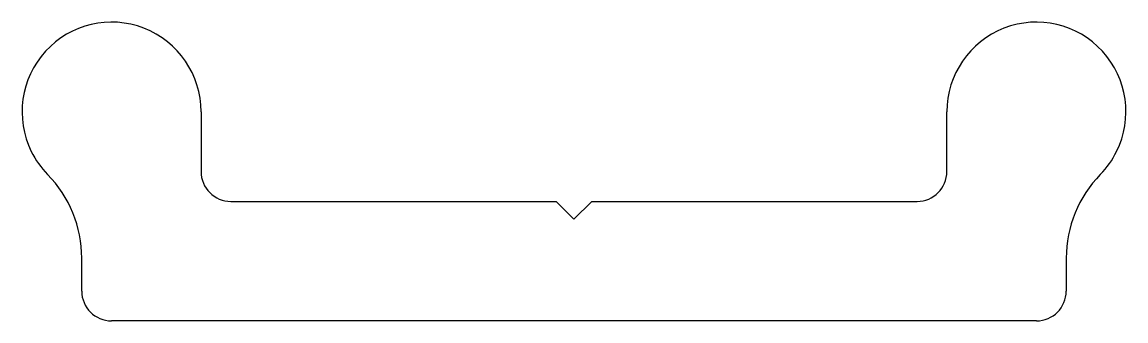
# Model space of a CAD drawing. Extents: x 805.9 to 824.4, y 436.8 to 441.8.
import ezdxf

# ---------------------------------------------------------------- set-up
doc = ezdxf.new("R2010")
doc.units = 0
doc.layers.add('BUMP-STRIP', color=150, linetype='CONTINUOUS')

msp = doc.modelspace()

# ---------------------------------------------------------------- linework, layer by layer
at = {"layer": 'BUMP-STRIP', "color": 0, "linetype": 'CONTINUOUS'}
for p, q in [((808.893, 440.301), (808.893, 439.301)), ((821.393, 439.301), (821.393, 440.301)), ((809.393, 438.801), (814.843, 438.801)), ((814.843, 438.801), (815.143, 438.501)), ((815.143, 438.501), (815.443, 438.801)), ((815.443, 438.801), (820.893, 438.801)), ((806.893, 437.301), (806.893, 437.852)), ((823.393, 437.852), (823.393, 437.301)), ((822.893, 436.801), (807.393, 436.801))]:
    msp.add_line(p, q, dxfattribs=at)
for centre, radius, start, end in [((807.393, 440.301), 1.5, 360, 206.317), ((822.893, 440.301), 1.5, 333.683, 180), ((807.393, 440.301), 1.5, 206.317, 224.4153), ((822.893, 440.301), 1.5, 315.5847, 333.683), ((804.893, 437.852), 2, 0, 44.4153), ((809.393, 439.301), 0.5, 180, 270), ((820.893, 439.301), 0.5, 270, 360), ((825.393, 437.852), 2, 135.5847, 180), ((807.393, 437.301), 0.5, 180, 270), ((822.893, 437.301), 0.5, 270, 360)]:
    msp.add_arc(centre, radius, start, end, dxfattribs=at)

doc.saveas('drawing.dxf')
